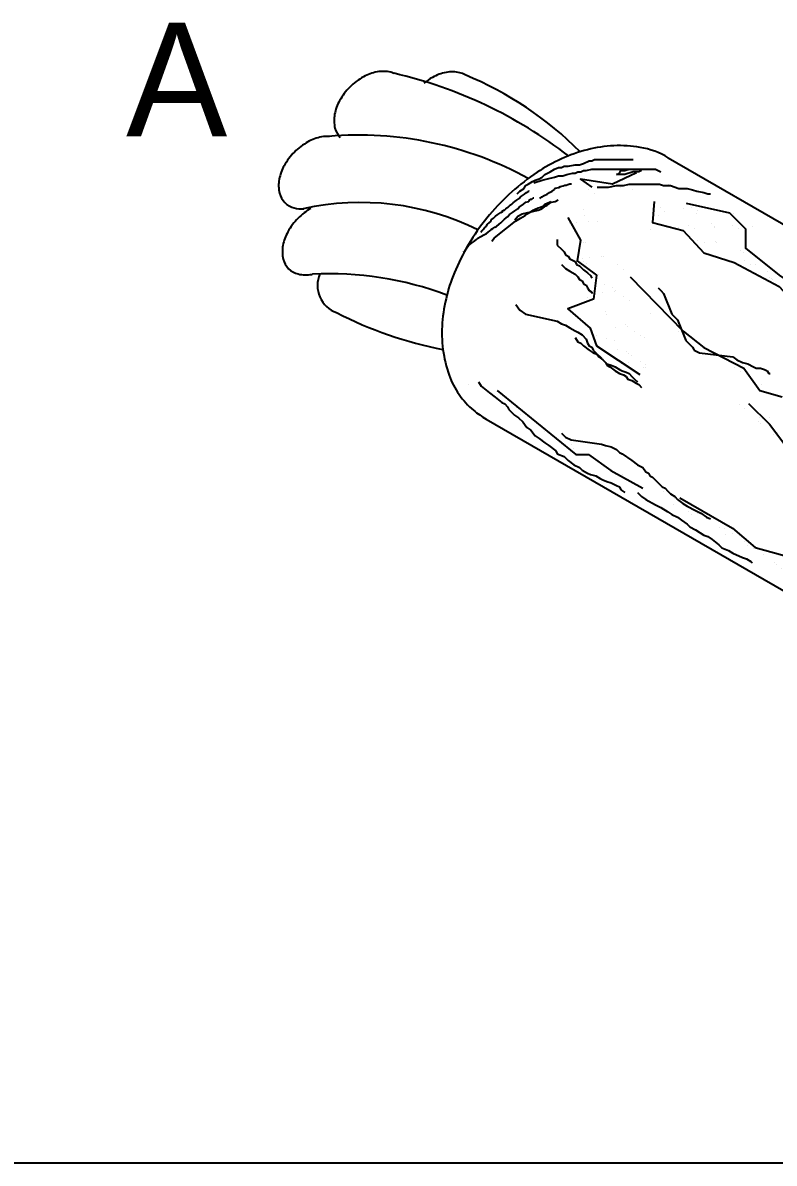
# Model space of a CAD drawing. Extents: x -1836 to 8857, y -4220 to 3051.
# Drawn here: x 7489.5 to 7553, y 2457.9 to 2554.3 of the extents above; entities that cross this region are included whole.
import ezdxf

# ---------------------------------------------------------------- set-up
doc = ezdxf.new("R2010")
doc.units = 0
doc.header["$MEASUREMENT"] = 0
doc.layers.get('0').update_dxf_attribs({"linetype": 'CONTINUOUS'})
doc.layers.add('15', color=1, linetype='CONTINUOUS')
doc.layers.add('25', color=2, linetype='CONTINUOUS')
doc.styles.add('60', font='ACENT.SHX', dxfattribs={"height": 8})

# ---------------------------------------------------------------- blocks, each defined once
blk = doc.blocks.new('*X55')
at = {"color": 0}
for p, q in [((4154.692, -675.104), (4154.692, -675.104)), ((4158.039, -676.789), (4158.039, -676.789)), ((4158.305, -677.217), (4158.305, -677.217)), ((4158.975, -677.466), (4158.975, -677.466)), ((4159.16, -677.634), (4159.16, -677.634)), ((4159.391, -677.726), (4159.391, -677.726)), ((4160.03, -678.432), (4160.03, -678.432)), ((4160.66, -678.728), (4160.66, -678.728)), ((4161.919, -679.33), (4161.919, -679.33)), ((4162.071, -679.62), (4162.071, -679.62)), ((4165.533, -681.444), (4165.533, -681.444)), ((4168.425, -682.694), (4168.425, -682.694)), ((4169.147, -683.557), (4169.147, -683.557)), ((4169.185, -683.188), (4169.185, -683.188)), ((4169.667, -683.489), (4169.667, -683.489)), ((4170.18, -684.1), (4170.18, -684.1)), ((4170.364, -684.269), (4170.364, -684.269)), ((4170.407, -683.957), (4170.407, -683.957)), ((4170.829, -684.225), (4170.829, -684.225)), ((4171.426, -684.292), (4171.426, -684.292)), ((4172.347, -685.192), (4172.347, -685.192)), ((4172.695, -685.294), (4172.695, -685.294)), ((4172.76, -685.67), (4172.76, -685.67)), ((4173.281, -685.602), (4173.281, -685.602)), ((4174.107, -686.186), (4174.107, -686.186)), ((4174.329, -686.455), (4174.329, -686.455)), ((4174.751, -686.724), (4174.751, -686.724)), ((4175.459, -687.123), (4175.459, -687.123)), ((4176.269, -687.691), (4176.269, -687.691)), ((4176.895, -687.715), (4176.895, -687.715)), ((4177.47, -687.148), (4177.47, -687.148)), ((4177.708, -687.608), (4177.708, -687.608)), ((4176.374, -687.784), (4176.374, -687.784)), ((4176.728, -688.125), (4176.728, -688.125)), ((4178.34, -687.945), (4178.34, -687.945)), ((4179.429, -688.028), (4179.429, -688.028)), ((4178.251, -688.953), (4178.251, -688.953)), ((4178.673, -689.222), (4178.673, -689.222)), ((4179.335, -688.857), (4179.335, -688.857)), ((4179.519, -689.026), (4179.519, -689.026)), ((4180.698, -689.029), (4180.698, -689.029)), ((4179.988, -689.897), (4179.988, -689.897)), ((4180.389, -689.823), (4180.389, -689.823)), ((4180.509, -689.829), (4180.509, -689.829)), ((4181.322, -689.722), (4181.322, -689.722)), ((4182.109, -689.921), (4182.109, -689.921)), ((4181.385, -690.735), (4181.385, -690.735)), ((4181.569, -690.904), (4181.569, -690.904)), ((4183.305, -690.184), (4183.305, -690.184)), ((4183.461, -690.859), (4183.461, -690.859)), ((4185.287, -691.446), (4185.287, -691.446)), ((4185.708, -691.715), (4185.708, -691.715)), ((4186.294, -691.656), (4186.294, -691.656)), ((4186.44, -691.736), (4186.44, -691.736)), ((4186.814, -691.588), (4186.814, -691.588)), ((4187.431, -691.763), (4187.431, -691.763)), ((4187.627, -691.481), (4187.627, -691.481)), ((4183.602, -692.011), (4183.602, -692.011)), ((4184.122, -691.942), (4184.122, -691.942)), ((4184.73, -691.86), (4184.73, -691.86)), ((4184.935, -691.835), (4184.935, -691.835)), ((4186.625, -691.905), (4186.625, -691.905)), ((4186.142, -692.752), (4186.142, -692.752)), ((4187.227, -692.682), (4187.227, -692.682)), ((4187.495, -692.702), (4187.495, -692.702)), ((4187.216, -694.124), (4187.216, -694.124)), ((4187.494, -693.69), (4187.494, -693.69)), ((4187.736, -694.055), (4187.736, -694.055)), ((4188.49, -693.614), (4188.49, -693.614)), ((4188.549, -693.948), (4188.549, -693.948)), ((4188.674, -693.783), (4188.674, -693.783)), ((4189.209, -693.945), (4189.209, -693.945)), ((4189.907, -693.77), (4189.907, -693.77)), ((4190.112, -693.656), (4190.112, -693.656)), ((4190.428, -693.701), (4190.428, -693.701)), ((4191.241, -693.594), (4191.241, -693.594)), ((4188.763, -694.691), (4188.763, -694.691)), ((4189.544, -694.58), (4189.544, -694.58)), ((4189.63, -694.213), (4189.63, -694.213)), ((4191.464, -694.594), (4191.464, -694.594)), ((4190.175, -695.583), (4190.175, -695.583)), ((4190.54, -695.492), (4190.54, -695.492)), ((4190.724, -695.661), (4190.724, -695.661)), ((4191.148, -695.18), (4191.148, -695.18)), ((4190.829, -696.237), (4190.829, -696.237)), ((4191.35, -696.169), (4191.35, -696.169)), ((4192.163, -696.062), (4192.163, -696.062))]:
    blk.add_line(p, q, dxfattribs=at)
blk = doc.blocks.new('*X56')
at = {"color": 0}
for p, q in [((4164.899, -661.1), (4164.899, -661.1)), ((4168.775, -661.019), (4168.775, -661.019)), ((4163.139, -661.42), (4163.139, -661.42)), ((4163.56, -661.688), (4163.56, -661.688)), ((4165.411, -661.256), (4165.411, -661.256)), ((4166.253, -661.414), (4166.253, -661.414)), ((4162.762, -662.774), (4162.762, -662.774)), ((4168.193, -662.65), (4168.193, -662.65)), ((4169.846, -662.752), (4169.846, -662.752)), ((4170.367, -662.683), (4170.367, -662.683)), ((4171.18, -662.576), (4171.18, -662.576)), ((4171.307, -662.644), (4171.307, -662.644)), ((4162.857, -663.216), (4162.857, -663.216)), ((4163.104, -663.639), (4163.104, -663.639)), ((4168.032, -663.195), (4168.032, -663.195)), ((4168.488, -662.931), (4168.488, -662.931)), ((4170.733, -663.097), (4170.733, -663.097)), ((4170.824, -662.897), (4170.824, -662.897)), ((4173.351, -663.064), (4173.351, -663.064)), ((4161.771, -663.815), (4161.771, -663.815)), ((4162.291, -663.746), (4162.291, -663.746)), ((4163.758, -663.686), (4163.758, -663.686)), ((4167.482, -664.187), (4167.482, -664.187)), ((4167.818, -663.775), (4167.818, -663.775)), ((4169.444, -664.087), (4169.444, -664.087)), ((4170.175, -663.912), (4170.175, -663.912)), ((4170.596, -664.181), (4170.596, -664.181)), ((4171.82, -663.809), (4171.82, -663.809)), ((4172.002, -664.099), (4172.002, -664.099)), ((4172.004, -663.978), (4172.004, -663.978)), ((4173.289, -663.907), (4173.289, -663.907)), ((4173.71, -664.175), (4173.71, -664.175)), ((4174.703, -664.002), (4174.703, -664.002)), ((4162.772, -665.165), (4162.772, -665.165)), ((4162.92, -665.143), (4162.92, -665.143)), ((4170.796, -665.024), (4170.796, -665.024)), ((4171.289, -665.151), (4171.289, -665.151)), ((4172.102, -665.044), (4172.102, -665.044)), ((4172.114, -665.148), (4172.114, -665.148)), ((4173.869, -665.687), (4173.869, -665.687)), ((4174.054, -665.856), (4174.054, -665.856)), ((4162.693, -666.283), (4162.693, -666.283)), ((4162.801, -666.442), (4162.801, -666.442)), ((4162.986, -666.611), (4162.986, -666.611)), ((4163.213, -666.214), (4163.213, -666.214)), ((4164.026, -666.107), (4164.026, -666.107)), ((4164.188, -666.144), (4164.188, -666.144)), ((4165.176, -666.696), (4165.176, -666.696)), ((4174.096, -666.411), (4174.096, -666.411)), ((4174.518, -666.679), (4174.518, -666.679)), ((4174.924, -666.653), (4174.924, -666.653)), ((4163.856, -667.408), (4163.856, -667.408)), ((4165.6, -667.036), (4165.6, -667.036)), ((4175.715, -667.157), (4175.715, -667.157)), ((4175.919, -667.566), (4175.919, -667.566)), ((4176.035, -666.93), (4176.035, -666.93)), ((4176.036, -667.647), (4176.036, -667.647)), ((4164.251, -668.071), (4164.251, -668.071)), ((4164.851, -668.32), (4164.851, -668.32)), ((4176.103, -667.734), (4176.103, -667.734)), ((4163.046, -668.996), (4163.046, -668.996)), ((4163.615, -668.75), (4163.615, -668.75)), ((4164.135, -668.682), (4164.135, -668.682)), ((4164.948, -668.575), (4164.948, -668.575)), ((4165.035, -668.489), (4165.035, -668.489)), ((4165.562, -668.932), (4165.562, -668.932)), ((4165.983, -669.201), (4165.983, -669.201)), ((4178.018, -668.909), (4178.018, -668.909)), ((4178.44, -669.178), (4178.44, -669.178)), ((4164.314, -669.998), (4164.314, -669.998)), ((4177.51, -669.749), (4177.51, -669.749)), ((4177.969, -669.444), (4177.969, -669.444)), ((4177.996, -669.446), (4177.996, -669.446)), ((4178.153, -669.613), (4178.153, -669.613)), ((4178.516, -669.378), (4178.516, -669.378)), ((4164.387, -670.173), (4164.387, -670.173)), ((4167.501, -670.168), (4167.501, -670.168)), ((4179.023, -670.41), (4179.023, -670.41)), ((4165.057, -671.15), (4165.057, -671.15)), ((4165.726, -670.89), (4165.726, -670.89)), ((4165.87, -671.043), (4165.87, -671.043)), ((4166.369, -671.436), (4166.369, -671.436)), ((4169.483, -671.43), (4169.483, -671.43)), ((4180.018, -671.322), (4180.018, -671.322)), ((4181.609, -671.56), (4181.609, -671.56)), ((4182.13, -671.491), (4182.13, -671.491)), ((4182.832, -671.59), (4182.832, -671.59)), ((4163.677, -671.71), (4163.677, -671.71)), ((4164.377, -671.925), (4164.377, -671.925)), ((4164.949, -672.042), (4164.949, -672.042)), ((4166.791, -671.705), (4166.791, -671.705)), ((4167.078, -671.827), (4167.078, -671.827)), ((4169.905, -671.699), (4169.905, -671.699)), ((4165.195, -672.677), (4165.195, -672.677)), ((4165.789, -672.817), (4165.789, -672.817)), ((4165.944, -672.954), (4165.944, -672.954)), ((4166.128, -673.123), (4166.128, -673.123)), ((4171.423, -672.666), (4171.423, -672.666)), ((4184.1, -672.592), (4184.1, -672.592)), ((4165.459, -673.686), (4165.459, -673.686)), ((4165.979, -673.617), (4165.979, -673.617)), ((4166.792, -673.51), (4166.792, -673.51)), ((4166.998, -673.92), (4166.998, -673.92)), ((4167.141, -673.754), (4167.141, -673.754)), ((4167.177, -673.94), (4167.177, -673.94)), ((4173.405, -673.929), (4173.405, -673.929)), ((4185.512, -673.484), (4185.512, -673.484)), ((4185.744, -673.605), (4185.744, -673.605)), ((4185.862, -673.906), (4185.862, -673.906)), ((4173.827, -674.197), (4173.827, -674.197)), ((4186.283, -674.175), (4186.283, -674.175)), ((4175.345, -675.165), (4175.345, -675.165)), ((4187.801, -675.142), (4187.801, -675.142)), ((4177.327, -676.427), (4177.327, -676.427)), ((4189.783, -676.405), (4189.783, -676.405)), ((4173.792, -676.552), (4173.792, -676.552)), ((4174.104, -676.799), (4174.104, -676.799)), ((4177.749, -676.696), (4177.749, -676.696)), ((4190.205, -676.673), (4190.205, -676.673)), ((4197.834, -677.191), (4197.834, -677.191)), ((4198.355, -677.123), (4198.355, -677.123)), ((4175.099, -677.711), (4175.099, -677.711)), ((4175.144, -677.489), (4175.144, -677.489)), ((4175.283, -677.88), (4175.283, -677.88)), ((4175.378, -677.558), (4175.378, -677.558)), ((4175.899, -677.49), (4175.899, -677.49)), ((4179.16, -677.8), (4179.16, -677.8)), ((4179.267, -677.663), (4179.267, -677.663)), ((4180.32, -677.468), (4180.32, -677.468)), ((4182.381, -677.657), (4182.381, -677.657)), ((4183.02, -677.371), (4183.02, -677.371)), ((4183.161, -677.834), (4183.161, -677.834)), ((4183.345, -678.003), (4183.345, -678.003)), ((4191.092, -678.079), (4191.092, -678.079)), ((4191.223, -677.957), (4191.223, -677.957)), ((4192.451, -677.9), (4192.451, -677.9)), ((4197.952, -677.629), (4197.952, -677.629)), ((4176.153, -678.677), (4176.153, -678.677)), ((4176.413, -678.491), (4176.413, -678.491)), ((4179.114, -678.394), (4179.114, -678.394)), ((4181.731, -678.36), (4181.731, -678.36)), ((4184.215, -678.8), (4184.215, -678.8)), ((4184.289, -678.372), (4184.289, -678.372)), ((4184.896, -678.895), (4184.896, -678.895)), ((4185.709, -678.787), (4185.709, -678.787)), ((4186.99, -678.275), (4186.99, -678.275)), ((4187.067, -678.609), (4187.067, -678.609)), ((4187.477, -678.914), (4187.477, -678.914)), ((4187.588, -678.54), (4187.588, -678.54)), ((4188.217, -678.834), (4188.217, -678.834)), ((4188.401, -678.433), (4188.401, -678.433)), ((4189.608, -678.242), (4189.608, -678.242)), ((4189.759, -678.254), (4189.759, -678.254)), ((4190.279, -678.186), (4190.279, -678.186)), ((4190.591, -678.909), (4190.591, -678.909)), ((4191.407, -678.126), (4191.407, -678.126)), ((4192.166, -678.254), (4192.166, -678.254)), ((4196.819, -678.897), (4196.819, -678.897)), ((4199.933, -678.892), (4199.933, -678.892)), ((4200.043, -678.136), (4200.043, -678.136)), ((4177.149, -679.589), (4177.149, -679.589)), ((4177.825, -679.383), (4177.825, -679.383)), ((4184.363, -678.92), (4184.363, -678.92)), ((4184.375, -678.963), (4184.375, -678.963)), ((4187.899, -679.183), (4187.899, -679.183)), ((4188.259, -679.277), (4188.259, -679.277)), ((4188.401, -679.003), (4188.401, -679.003)), ((4190.96, -679.179), (4190.96, -679.179)), ((4191.013, -679.177), (4191.013, -679.177)), ((4192.277, -678.923), (4192.277, -678.923)), ((4193.578, -679.146), (4193.578, -679.146)), ((4196.136, -679.158), (4196.136, -679.158)), ((4196.279, -678.957), (4196.279, -678.957)), ((4196.463, -679.126), (4196.463, -679.126)), ((4197.241, -679.166), (4197.241, -679.166)), ((4198.756, -679.659), (4198.756, -679.659)), ((4198.837, -679.061), (4198.837, -679.061)), ((4199.277, -679.59), (4199.277, -679.59)), ((4200.09, -679.483), (4200.09, -679.483)), ((4177.333, -679.758), (4177.333, -679.758)), ((4177.634, -679.851), (4177.634, -679.851)), ((4196.064, -680.013), (4196.064, -680.013)), ((4196.585, -679.945), (4196.585, -679.945)), ((4197.333, -679.923), (4197.333, -679.923)), ((4197.398, -679.838), (4197.398, -679.838)), ((4197.547, -680.05), (4197.547, -680.05)), ((4198.759, -680.133), (4198.759, -680.133)), ((4200.106, -680.062), (4200.106, -680.062)), ((4198.328, -680.835), (4198.328, -680.835)), ((4198.513, -681.004), (4198.513, -681.004)), ((4198.9, -680.988), (4198.9, -680.988)), ((4197.61, -681.977), (4197.61, -681.977)), ((4197.627, -681.402), (4197.627, -681.402)), ((4198.049, -681.67), (4198.049, -681.67)), ((4199.383, -681.801), (4199.383, -681.801)), ((4177.768, -682.677), (4177.768, -682.677)), ((4180.253, -682.433), (4180.253, -682.433)), ((4180.882, -682.671), (4180.882, -682.671)), ((4181.857, -682.214), (4181.857, -682.214)), ((4183.996, -682.666), (4183.996, -682.666)), ((4184.254, -682.468), (4184.254, -682.468)), ((4184.438, -682.637), (4184.438, -682.637)), ((4197.507, -682.413), (4197.507, -682.413)), ((4177.247, -683.311), (4177.247, -683.311)), ((4177.95, -683.236), (4177.95, -683.236))]:
    blk.add_line(p, q, dxfattribs=at)

msp = doc.modelspace()

# ---------------------------------------------------------------- linework, layer by layer
at = {"layer": '15', "color": 1}
for p, q in [((7536.899, 2542.41), (7537.367, 2542.644)), ((7537.367, 2542.644), (7537.601, 2542.644)), ((7537.601, 2542.644), (7537.834, 2542.761)), ((7537.834, 2542.761), (7541.108, 2542.761)), ((7533.626, 2541.475), (7533.86, 2541.592)), ((7533.86, 2541.592), (7534.094, 2541.709)), ((7534.094, 2541.709), (7534.444, 2541.943)), ((7534.444, 2541.943), (7534.795, 2542.06)), ((7534.795, 2542.06), (7535.029, 2542.06)), ((7535.029, 2542.06), (7535.263, 2542.177)), ((7535.263, 2542.177), (7535.613, 2542.177)), ((7535.496, 2541.475), (7535.964, 2541.592)), ((7535.613, 2542.177), (7536.198, 2542.293)), ((7535.964, 2541.592), (7536.198, 2541.592)), ((7536.198, 2542.293), (7536.548, 2542.293)), ((7536.198, 2541.592), (7536.432, 2541.709)), ((7536.432, 2541.709), (7536.665, 2541.709)), ((7536.548, 2542.293), (7536.899, 2542.41)), ((7536.665, 2541.709), (7536.899, 2541.826)), ((7536.899, 2541.826), (7537.133, 2541.826)), ((7537.133, 2541.826), (7537.601, 2541.943)), ((7537.601, 2541.943), (7541.575, 2541.943)), ((7539.705, 2541.475), (7539.939, 2541.592)), ((7539.939, 2541.592), (7540.056, 2541.826)), ((7540.056, 2541.826), (7540.406, 2541.826)), ((7540.406, 2541.826), (7540.757, 2541.943)), ((7541.108, 2541.709), (7540.406, 2541.475)), ((7540.757, 2541.943), (7542.978, 2541.943)), ((7541.575, 2541.709), (7541.108, 2541.709)), ((7541.575, 2541.943), (7541.809, 2541.826)), ((7541.809, 2541.826), (7541.575, 2541.709)), ((7542.978, 2541.943), (7543.446, 2541.709)), ((7531.872, 2540.307), (7531.989, 2540.541)), ((7531.989, 2540.541), (7532.223, 2540.658)), ((7532.223, 2540.658), (7532.574, 2540.891)), ((7532.574, 2540.891), (7532.808, 2541.008)), ((7532.691, 2540.774), (7533.392, 2541.008)), ((7532.808, 2541.008), (7533.158, 2541.125)), ((7533.158, 2541.125), (7533.392, 2541.242)), ((7533.392, 2541.242), (7533.626, 2541.475)), ((7533.392, 2541.008), (7533.86, 2541.125)), ((7533.86, 2541.125), (7534.444, 2541.242)), ((7534.444, 2541.242), (7534.795, 2541.359)), ((7534.795, 2541.359), (7535.146, 2541.359)), ((7535.146, 2541.359), (7535.496, 2541.475)), ((7535.193, 2540.515), (7535.318, 2540.577)), ((7535.318, 2540.577), (7535.442, 2540.577)), ((7535.442, 2540.577), (7535.567, 2540.639)), ((7535.567, 2540.639), (7535.753, 2540.702)), ((7535.753, 2540.702), (7535.878, 2540.702)), ((7539.003, 2540.424), (7539.705, 2540.541)), ((7540.406, 2541.475), (7539.705, 2541.475)), ((7539.705, 2540.541), (7540.289, 2540.541)), ((7540.289, 2540.541), (7540.757, 2540.658)), ((7540.757, 2540.658), (7543.329, 2540.658)), ((7543.329, 2540.658), (7543.68, 2540.541)), ((7543.68, 2540.541), (7544.264, 2540.541)), ((7544.264, 2540.541), (7544.965, 2540.307)), ((7531.288, 2539.84), (7531.522, 2540.073)), ((7531.46, 2539.458), (7531.584, 2539.582)), ((7531.522, 2540.073), (7531.872, 2540.307)), ((7531.584, 2539.582), (7531.895, 2539.831)), ((7531.895, 2539.831), (7532.082, 2539.955)), ((7532.082, 2539.955), (7532.269, 2540.08)), ((7532.269, 2540.08), (7532.269, 2540.142)), ((7533.202, 2539.458), (7533.389, 2539.582)), ((7533.389, 2539.582), (7533.575, 2539.706)), ((7533.575, 2539.706), (7533.824, 2539.831)), ((7533.824, 2539.831), (7534.011, 2539.955)), ((7534.011, 2539.955), (7534.26, 2540.08)), ((7534.26, 2540.08), (7534.447, 2540.204)), ((7534.447, 2540.204), (7534.509, 2540.328)), ((7534.509, 2540.328), (7534.82, 2540.391)), ((7534.82, 2540.391), (7534.944, 2540.453)), ((7534.944, 2540.453), (7535.193, 2540.515)), ((7538.068, 2540.424), (7539.003, 2540.424)), ((7544.965, 2540.307), (7545.667, 2540.307)), ((7545.667, 2540.307), (7546.134, 2540.19)), ((7546.134, 2540.19), (7546.485, 2540.073)), ((7546.485, 2540.073), (7547.07, 2539.957)), ((7547.07, 2539.957), (7547.42, 2539.84)), ((7547.42, 2539.84), (7547.654, 2539.84)), ((7530.339, 2538.587), (7530.526, 2538.711)), ((7530.526, 2538.711), (7530.651, 2538.836)), ((7530.651, 2538.836), (7530.837, 2538.96)), ((7530.837, 2538.96), (7530.962, 2539.084)), ((7530.962, 2539.084), (7531.086, 2539.209)), ((7531.086, 2539.209), (7531.211, 2539.271)), ((7531.211, 2539.271), (7531.46, 2539.458)), ((7531.335, 2538.587), (7531.46, 2538.711)), ((7531.46, 2538.711), (7531.833, 2538.96)), ((7531.833, 2538.96), (7532.02, 2539.147)), ((7532.02, 2539.147), (7532.269, 2539.209)), ((7532.269, 2539.209), (7532.393, 2539.395)), ((7532.393, 2539.395), (7532.517, 2539.395)), ((7532.517, 2539.395), (7532.642, 2539.52)), ((7532.642, 2539.52), (7532.704, 2539.52)), ((7532.766, 2538.525), (7533.078, 2538.649)), ((7533.078, 2538.649), (7533.264, 2538.711)), ((7533.264, 2538.711), (7533.513, 2538.836)), ((7533.389, 2538.587), (7533.7, 2538.836)), ((7533.513, 2538.836), (7533.638, 2538.96)), ((7533.638, 2538.96), (7533.887, 2539.084)), ((7533.7, 2538.836), (7533.824, 2538.898)), ((7533.824, 2538.898), (7534.011, 2539.022)), ((7533.887, 2539.084), (7534.011, 2539.147)), ((7534.011, 2539.147), (7534.135, 2539.209)), ((7534.011, 2539.022), (7534.198, 2539.147)), ((7534.198, 2539.147), (7534.509, 2539.209)), ((7534.509, 2539.209), (7534.758, 2539.333)), ((7529.095, 2537.654), (7529.282, 2537.778)), ((7529.095, 2537.53), (7529.095, 2537.654)), ((7529.282, 2537.778), (7529.468, 2537.965)), ((7529.468, 2537.965), (7529.655, 2538.089)), ((7529.655, 2538.089), (7529.904, 2538.276)), ((7529.904, 2538.276), (7530.028, 2538.338)), ((7530.028, 2538.338), (7530.091, 2538.462)), ((7530.091, 2538.462), (7530.215, 2538.462)), ((7530.091, 2537.592), (7530.215, 2537.716)), ((7530.215, 2538.462), (7530.339, 2538.587)), ((7530.215, 2537.716), (7530.464, 2537.903)), ((7530.464, 2537.903), (7530.651, 2538.089)), ((7530.651, 2538.089), (7530.9, 2538.276)), ((7530.9, 2538.276), (7531.086, 2538.4)), ((7531.086, 2538.4), (7531.335, 2538.587)), ((7531.086, 2537.654), (7531.335, 2537.965)), ((7531.148, 2537.53), (7531.584, 2537.778)), ((7531.335, 2537.965), (7531.708, 2538.151)), ((7531.584, 2537.778), (7531.957, 2538.027)), ((7531.708, 2538.151), (7533.078, 2538.462)), ((7531.957, 2538.027), (7532.144, 2538.151)), ((7532.144, 2538.151), (7532.331, 2538.276)), ((7532.331, 2538.276), (7532.455, 2538.338)), ((7532.455, 2538.338), (7532.642, 2538.462)), ((7532.642, 2538.462), (7532.766, 2538.525)), ((7533.078, 2538.462), (7533.389, 2538.587)), ((7528.224, 2536.597), (7528.286, 2536.721)), ((7528.286, 2536.721), (7528.41, 2536.845)), ((7528.41, 2536.845), (7528.535, 2536.97)), ((7528.535, 2536.97), (7528.659, 2537.094)), ((7528.659, 2537.094), (7528.784, 2537.281)), ((7528.784, 2537.281), (7528.908, 2537.405)), ((7528.846, 2536.597), (7528.97, 2536.721)), ((7528.908, 2537.405), (7529.095, 2537.53)), ((7528.97, 2536.721), (7529.095, 2536.845)), ((7529.095, 2536.845), (7529.219, 2536.908)), ((7529.219, 2536.908), (7529.406, 2537.032)), ((7529.406, 2537.032), (7529.53, 2537.094)), ((7529.53, 2537.094), (7529.779, 2537.281)), ((7529.655, 2536.348), (7531.148, 2537.53)), ((7529.779, 2537.281), (7529.904, 2537.405)), ((7529.904, 2537.405), (7530.091, 2537.592)), ((7527.415, 2535.664), (7527.601, 2535.788)), ((7527.601, 2535.788), (7527.85, 2535.975)), ((7527.85, 2535.975), (7527.975, 2536.099)), ((7527.975, 2536.099), (7528.161, 2536.223)), ((7528.161, 2536.223), (7528.535, 2536.41)), ((7528.535, 2536.41), (7528.659, 2536.472)), ((7528.659, 2536.472), (7528.846, 2536.597)), ((7529.157, 2535.85), (7529.344, 2536.099)), ((7529.344, 2536.099), (7529.655, 2536.348)), ((7534.678, 2535.984), (7534.678, 2535.516)), ((7526.73, 2534.917), (7526.855, 2534.979)), ((7526.855, 2534.979), (7526.917, 2535.104)), ((7526.917, 2535.104), (7527.041, 2535.29)), ((7527.041, 2535.29), (7527.166, 2535.477)), ((7527.166, 2535.477), (7527.415, 2535.664)), ((7534.678, 2535.516), (7535.029, 2535.166)), ((7535.029, 2535.166), (7535.263, 2534.932)), ((7535.263, 2534.932), (7535.379, 2534.699)), ((7535.029, 2533.881), (7535.379, 2533.53)), ((7535.379, 2534.699), (7535.613, 2534.582)), ((7535.613, 2534.582), (7535.73, 2534.348)), ((7535.73, 2534.348), (7535.964, 2534.231)), ((7535.964, 2534.231), (7536.198, 2534.114)), ((7536.198, 2534.114), (7536.315, 2533.881)), ((7536.315, 2533.881), (7536.548, 2533.764)), ((7535.379, 2533.53), (7535.73, 2533.296)), ((7535.73, 2533.296), (7536.198, 2533.063)), ((7536.198, 2533.063), (7536.432, 2532.829)), ((7536.432, 2532.829), (7536.548, 2532.595)), ((7536.548, 2533.764), (7536.899, 2533.413)), ((7536.899, 2533.413), (7537.25, 2533.18)), ((7537.25, 2533.18), (7537.484, 2532.946)), ((7537.484, 2532.946), (7537.601, 2532.712)), ((7536.548, 2532.595), (7536.782, 2532.479)), ((7536.782, 2532.479), (7536.899, 2532.245)), ((7536.899, 2532.245), (7537.133, 2532.128)), ((7537.133, 2532.128), (7537.25, 2531.894)), ((7537.25, 2531.894), (7537.367, 2531.661)), ((7543.212, 2531.894), (7543.446, 2531.661)), ((7537.367, 2531.661), (7537.601, 2531.544)), ((7537.601, 2531.544), (7537.601, 2531.427)), ((7543.446, 2531.661), (7543.68, 2531.427)), ((7543.68, 2531.427), (7544.381, 2529.674)), ((7531.171, 2530.492), (7531.522, 2530.025)), ((7531.522, 2530.025), (7531.989, 2529.674)), ((7531.989, 2529.674), (7534.678, 2529.09)), ((7534.678, 2529.09), (7535.029, 2528.856)), ((7544.381, 2529.674), (7544.849, 2529.207)), ((7544.849, 2529.207), (7545.55, 2527.454)), ((7535.029, 2528.856), (7535.379, 2528.74)), ((7535.379, 2528.74), (7535.73, 2528.506)), ((7535.73, 2528.506), (7536.198, 2528.272)), ((7536.198, 2528.272), (7536.432, 2528.155)), ((7536.432, 2528.155), (7536.782, 2527.922)), ((7536.198, 2527.688), (7536.432, 2527.337)), ((7536.432, 2527.337), (7536.665, 2527.221)), ((7536.665, 2527.221), (7536.899, 2526.987)), ((7536.782, 2527.922), (7537.133, 2527.571)), ((7537.133, 2527.571), (7537.25, 2527.221)), ((7537.25, 2527.221), (7537.367, 2526.987)), ((7545.55, 2527.454), (7545.901, 2527.104)), ((7545.901, 2527.104), (7546.134, 2526.87)), ((7536.899, 2526.987), (7537.367, 2526.636)), ((7537.367, 2526.987), (7537.601, 2526.87)), ((7537.367, 2526.636), (7537.717, 2526.403)), ((7537.601, 2526.87), (7537.717, 2526.636)), ((7537.717, 2526.636), (7537.951, 2526.403)), ((7537.717, 2526.403), (7538.068, 2526.286)), ((7537.951, 2526.403), (7538.185, 2526.052)), ((7538.068, 2526.286), (7538.302, 2526.052)), ((7546.134, 2526.87), (7546.251, 2526.636)), ((7546.251, 2526.636), (7546.719, 2526.403)), ((7546.719, 2526.403), (7549.525, 2526.052)), ((7538.185, 2526.052), (7538.536, 2525.818)), ((7538.302, 2526.052), (7538.536, 2525.818)), ((7538.536, 2525.818), (7538.77, 2525.585)), ((7538.536, 2525.818), (7538.887, 2525.468)), ((7538.77, 2525.585), (7538.887, 2525.351)), ((7538.887, 2525.468), (7539.237, 2525.351)), ((7538.887, 2525.351), (7539.12, 2525.234)), ((7539.12, 2525.234), (7539.588, 2524.884)), ((7539.237, 2525.351), (7539.588, 2525.234)), ((7539.588, 2525.234), (7539.939, 2525.001)), ((7549.525, 2526.052), (7549.875, 2525.818)), ((7549.875, 2525.818), (7550.343, 2525.585)), ((7550.343, 2525.585), (7550.811, 2525.468)), ((7550.811, 2525.468), (7551.278, 2525.234)), ((7551.278, 2525.234), (7551.512, 2525.117)), ((7551.512, 2525.117), (7551.863, 2525.117)), ((7551.863, 2525.117), (7552.213, 2525.001)), ((7539.588, 2524.884), (7539.939, 2524.65)), ((7539.939, 2525.001), (7540.172, 2524.884)), ((7539.939, 2524.65), (7540.289, 2524.533)), ((7540.172, 2524.884), (7540.523, 2524.767)), ((7540.289, 2524.533), (7540.523, 2524.416)), ((7540.523, 2524.767), (7540.757, 2524.65)), ((7540.523, 2524.416), (7540.64, 2524.183)), ((7540.64, 2524.183), (7540.991, 2524.066)), ((7540.757, 2524.65), (7540.991, 2524.416)), ((7540.991, 2524.416), (7541.225, 2524.183)), ((7541.225, 2524.183), (7541.458, 2523.949)), ((7552.213, 2525.001), (7552.447, 2524.884)), ((7552.447, 2524.884), (7552.564, 2524.65)), ((7552.564, 2524.65), (7552.681, 2524.65)), ((7540.991, 2524.066), (7541.341, 2523.832)), ((7541.341, 2523.832), (7541.575, 2523.715)), ((7541.575, 2523.715), (7541.809, 2523.482)), ((7530.002, 2522.196), (7530.236, 2522.079)), ((7530.236, 2522.079), (7530.47, 2521.846)), ((7530.47, 2521.846), (7530.586, 2521.612)), ((7530.586, 2521.612), (7530.82, 2521.378)), ((7530.82, 2521.378), (7531.054, 2521.145)), ((7531.054, 2521.145), (7531.405, 2520.911)), ((7531.405, 2520.911), (7531.755, 2520.561)), ((7531.755, 2520.561), (7532.106, 2520.093)), ((7532.106, 2520.093), (7532.457, 2519.859)), ((7532.457, 2519.859), (7532.808, 2519.392)), ((7532.808, 2519.392), (7533.158, 2519.158)), ((7535.029, 2519.626), (7535.379, 2519.275)), ((7533.158, 2519.158), (7533.626, 2518.808)), ((7533.626, 2518.808), (7533.977, 2518.574)), ((7533.977, 2518.574), (7534.561, 2518.107)), ((7535.379, 2519.275), (7535.847, 2519.042)), ((7535.847, 2519.042), (7538.419, 2518.691)), ((7538.419, 2518.691), (7538.77, 2518.574)), ((7538.77, 2518.574), (7539.237, 2518.457)), ((7539.237, 2518.457), (7539.471, 2518.341)), ((7534.561, 2518.107), (7534.678, 2517.873)), ((7534.678, 2517.873), (7535.263, 2517.639)), ((7535.263, 2517.639), (7535.613, 2517.289)), ((7539.471, 2518.341), (7539.705, 2518.224)), ((7539.705, 2518.224), (7539.939, 2517.99)), ((7539.939, 2517.99), (7540.172, 2517.873)), ((7540.172, 2517.873), (7540.991, 2517.289)), ((7535.613, 2517.289), (7536.081, 2516.938)), ((7536.081, 2516.938), (7536.548, 2516.705)), ((7536.548, 2516.705), (7536.782, 2516.471)), ((7536.782, 2516.471), (7537.25, 2516.237)), ((7540.991, 2517.289), (7541.458, 2516.938)), ((7541.458, 2516.938), (7541.926, 2516.705)), ((7541.926, 2516.705), (7542.16, 2516.354)), ((7537.25, 2516.237), (7537.484, 2516.12)), ((7537.484, 2516.12), (7537.951, 2516.004)), ((7537.951, 2516.004), (7538.302, 2515.77)), ((7538.302, 2515.77), (7538.536, 2515.653)), ((7538.536, 2515.653), (7538.887, 2515.536)), ((7538.887, 2515.536), (7539.237, 2515.419)), ((7542.16, 2516.354), (7542.394, 2516.237)), ((7542.394, 2516.237), (7542.51, 2516.004)), ((7542.51, 2516.004), (7542.744, 2515.887)), ((7542.744, 2515.887), (7543.095, 2515.536)), ((7543.095, 2515.536), (7543.563, 2515.069)), ((7539.237, 2515.419), (7539.705, 2515.186)), ((7539.705, 2515.186), (7539.939, 2515.069)), ((7539.939, 2515.069), (7540.056, 2514.835)), ((7540.056, 2514.835), (7540.406, 2514.602)), ((7541.458, 2514.602), (7541.809, 2514.251)), ((7543.563, 2515.069), (7543.796, 2514.952)), ((7543.796, 2514.952), (7544.03, 2514.718)), ((7544.03, 2514.718), (7544.264, 2514.485)), ((7541.809, 2514.251), (7542.16, 2514.017)), ((7542.16, 2514.017), (7542.978, 2513.55)), ((7542.978, 2513.55), (7543.446, 2513.316)), ((7544.264, 2514.485), (7544.615, 2514.251)), ((7544.615, 2514.251), (7544.849, 2514.017)), ((7544.849, 2514.017), (7545.316, 2513.667)), ((7545.316, 2513.667), (7545.667, 2513.433)), ((7543.446, 2513.316), (7544.03, 2512.966)), ((7544.03, 2512.966), (7544.381, 2512.732)), ((7544.381, 2512.732), (7544.849, 2512.498)), ((7545.667, 2513.433), (7546.368, 2513.083)), ((7546.368, 2513.083), (7546.836, 2512.849)), ((7546.836, 2512.849), (7547.303, 2512.498)), ((7544.849, 2512.498), (7545.199, 2512.265)), ((7545.199, 2512.265), (7545.667, 2511.914)), ((7545.667, 2511.914), (7545.901, 2511.68)), ((7545.901, 2511.68), (7546.368, 2511.447)), ((7547.303, 2512.498), (7547.654, 2512.382)), ((7546.368, 2511.447), (7547.07, 2510.979)), ((7547.07, 2510.979), (7547.42, 2510.863)), ((7547.42, 2510.863), (7547.771, 2510.629)), ((7547.771, 2510.629), (7548.356, 2510.161)), ((7548.356, 2510.161), (7548.589, 2509.928)), ((7548.589, 2509.928), (7549.174, 2509.694)), ((7549.174, 2509.694), (7549.525, 2509.46)), ((7549.525, 2509.46), (7550.343, 2509.11)), ((7550.343, 2509.11), (7550.694, 2508.993)), ((7550.694, 2508.993), (7551.044, 2508.759)), ((7551.044, 2508.759), (7551.161, 2508.643))]:
    msp.add_line(p, q, dxfattribs=at)
at = {"layer": '15'}
for p, q in [((7544.073, 2542.898), (7592.185, 2515.061)), ((7528.015, 2523.949), (7528.248, 2523.598)), ((7528.248, 2523.598), (7528.95, 2523.014)), ((7528.95, 2523.014), (7529.417, 2522.664)), ((7529.417, 2522.664), (7530.002, 2522.196)), ((7528.678, 2520.804), (7576.165, 2493.387))]:
    msp.add_line(p, q, dxfattribs=at)
for points in [[(7520.874, 2550.034, 0.041936), (7520.604, 2550.124, 0.107017), (7519.437, 2550.155, 0.08098), (7518.284, 2549.737, 0.068936), (7517.136, 2548.869, 0.068936), (7516.268, 2547.722, 0.08098), (7515.849, 2546.57, 0.107017), (7515.879, 2545.402, 0.13731), (7516.329, 2544.604, 0.13731)], [(7526.893, 2549.901, 0.071504), (7526.444, 2550.082, 0.107017), (7525.277, 2550.113, 0.08098), (7524.124, 2549.694, 0.041306), (7523.406, 2549.212, 0.068936)], [(7515.424, 2544.702, 0.061712), (7514.747, 2544.659, 0.08098), (7513.594, 2544.241, 0.068936), (7512.447, 2543.373, 0.068936), (7511.579, 2542.226, 0.08098), (7511.16, 2541.073, 0.107017), (7511.19, 2539.906, 0.13731), (7511.639, 2539.107, 0.13731)], [(7544.073, 2542.898, 0.092331), (7541.701, 2543.773, 0.106733), (7537.239, 2543.578, 0.08296), (7532.977, 2541.666, 0.071529), (7528.947, 2538.059, 0.071529), (7526.096, 2533.462, 0.08296), (7524.955, 2528.932, 0.106733), (7525.541, 2524.504, 0.132966), (7527.603, 2521.544, 0.132966)], [(7513.821, 2538.602, 0.064087), (7512.761, 2537.785, 0.068936), (7511.893, 2536.638, 0.08098), (7511.474, 2535.485, 0.107017), (7511.504, 2534.318, 0.13731), (7511.954, 2533.519, 0.13731)], [(7511.639, 2539.107, 0.13731), (7512.438, 2538.658, 0.072792), (7513.234, 2538.582, 0.025537)], [(7511.954, 2533.519, 0.13731), (7512.752, 2533.07, 0.107017), (7513.919, 2533.039, 0.003496), (7513.972, 2533.049, 0.068936)], [(7527.603, 2521.544, 0.047396), (7528.678, 2520.804, 0.09829)]]:
    msp.add_lwpolyline(points, format="xyb", dxfattribs=at)
at = {"layer": '15', "color": 1}
for points in [[(7541.389, 2541.625), (7539.357, 2540.677), (7536.648, 2541.083), (7537.596, 2540.406)], [(7542.879, 2539.188), (7542.743, 2537.428), (7545.317, 2536.751), (7547.078, 2534.856), (7549.651, 2534.043), (7553.444, 2532.013), (7555.069, 2530.253)], [(7545.588, 2539.052), (7549.245, 2538.24), (7550.599, 2536.886), (7550.599, 2535.262), (7553.444, 2532.96), (7559.945, 2528.493)], [(7535.565, 2537.834), (7536.648, 2535.939), (7536.377, 2534.179), (7538.003, 2532.96), (7537.732, 2530.93), (7535.565, 2530.117), (7537.461, 2528.493), (7538.003, 2527.003), (7541.66, 2524.567)], [(7540.847, 2532.825), (7545.317, 2528.222), (7547.078, 2526.868), (7550.464, 2525.108), (7551.819, 2523.213), (7553.715, 2522.671)], [(7550.87, 2522.13), (7552.631, 2520.37), (7554.257, 2518.204)], [(7545.046, 2514.142), (7549.516, 2511.57), (7551.412, 2509.946), (7554.392, 2509.133), (7555.882, 2508.727), (7558.726, 2506.967), (7560.894, 2505.884), (7563.196, 2504.124), (7565.77, 2503.718), (7567.26, 2504.124), (7567.802, 2502.364), (7569.833, 2500.604)]]:
    msp.add_lwpolyline(points, dxfattribs=at)
at = {"layer": '15'}
msp.add_lwpolyline([(7529.605, 2523.213), (7536.242, 2517.798), (7537.325, 2517.798), (7539.222, 2516.444), (7541.931, 2514.955)], dxfattribs=at)
for centre, radius, start, end in [((7512.393, 2513.043), 37.951, 52.25177, 77.08787), ((7515.484, 2522.316), 29.852, 44.93377, 67.53035), ((7517.891, 2514.992), 29.823, 61.26337, 94.902), ((7518.05, 2516.697), 22.417, 63.7206, 102.52419), ((7515.432, 2504.828), 28.259, 69.45562, 92.96289), ((7516.821, 2532.094), 2.429, 156.19434, 250.73731), ((7531.534, 2559.991), 33.943, 242.80129, 258.92276)]:
    msp.add_arc(centre, radius, start, end, dxfattribs=at)
at = {"layer": '25', "color": 2}
msp.add_line((8293.01, 2457.892), (7369.01, 2457.892), dxfattribs=at)

# ---------------------------------------------------------------- block references
at = {"layer": '15', "xscale": 1.200000000000728, "yscale": 1.199999999999818, "zscale": 1.2}
for name in ['*X56', '*X55']:
    msp.add_blockref(name, (2541.573, 3333.891), dxfattribs=at)

# ---------------------------------------------------------------- texts
at = {"layer": '15', "style": '60'}
msp.add_text('A', height=9.6, dxfattribs=at).set_placement((7498.204, 2544.706))

doc.saveas('drawing.dxf')
